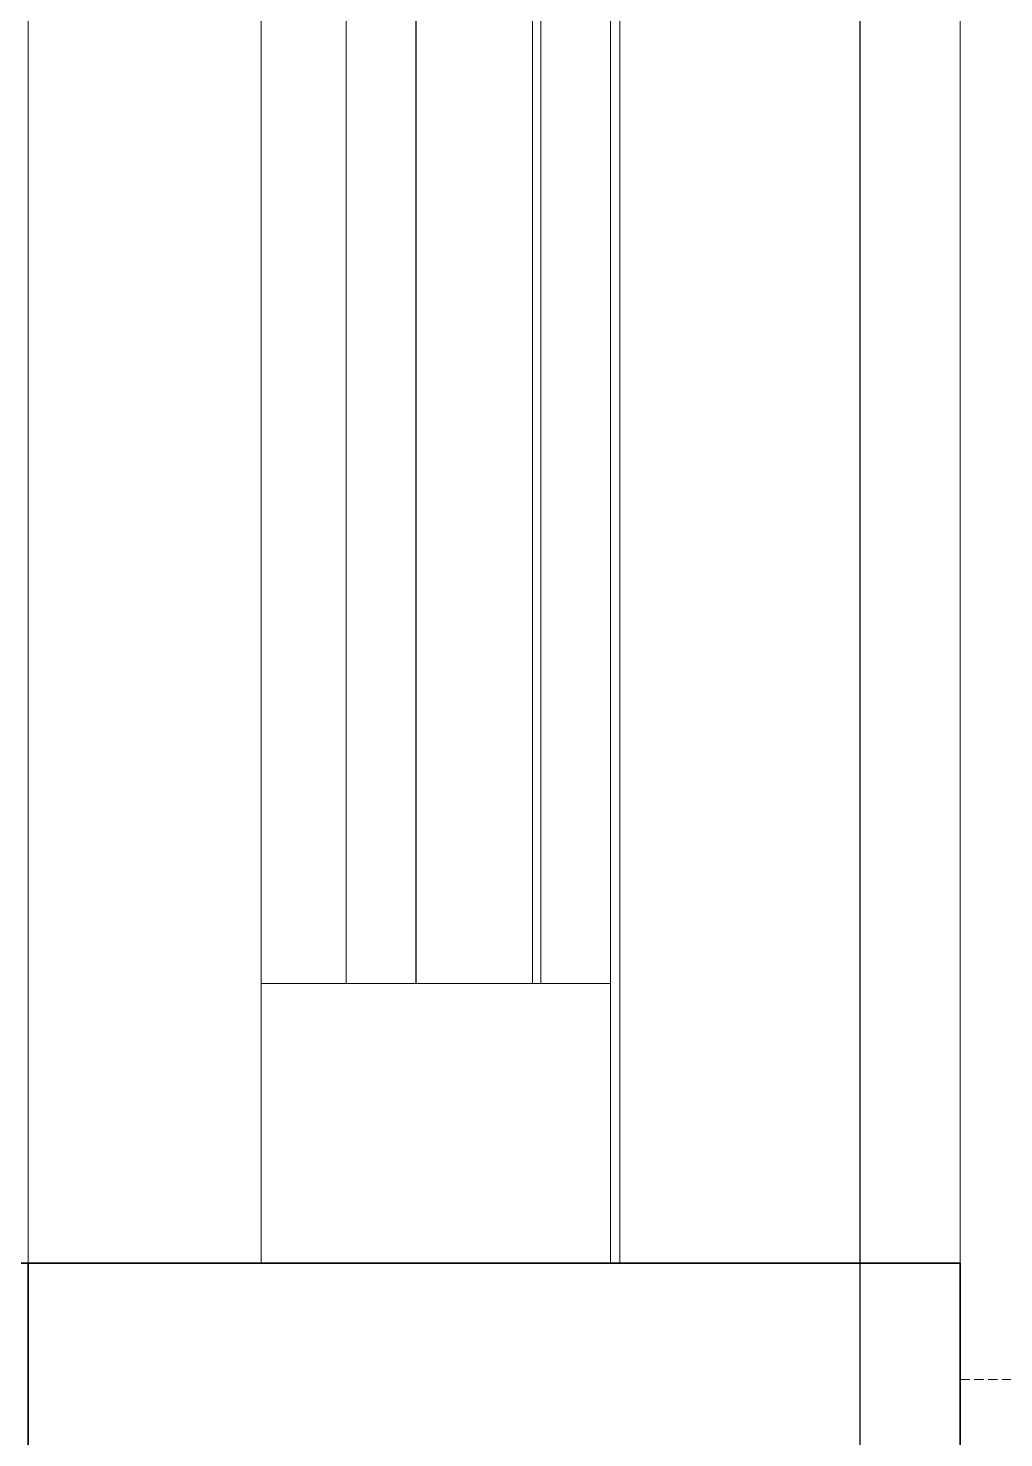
# Model space of a CAD drawing. Header units: millimetres. Extents: x 652554 to 1678317, y -308114 to 170803.
# Drawn here: x 678546.9 to 678756.3, y 108537.5 to 108840 of the extents above; entities that cross this region are included whole.
import ezdxf

# ---------------------------------------------------------------- set-up
doc = ezdxf.new("R2010")
doc.units = ezdxf.units.MM
doc.linetypes.add('DPA_Hidden 50', pattern=[3, 2, -1])
for name, color, linetype, lineweight in [('A-DETL', 1, 'Continuous', 70), ('A-GENM', 1, 'Continuous', 9), ('A-GLAZ-CURT', 2, 'Continuous', 9), ('A-GLAZ-CWMG', 2, 'Continuous', 35)]:
    doc.layers.add(name, color=color, linetype=linetype, lineweight=lineweight)
doc.layers.add('DIM', color=1, linetype='Continuous')

# ---------------------------------------------------------------- blocks, each defined once
blk = doc.blocks.new('DPA_CP_Entrance Louver Grill Vertical Z - Louver Grill Vertical Z-18398701-2250-01 ENTRANCE 2 ELEVATION 3')
at = {"layer": 'A-GLAZ-CURT'}
for p, q in [((632490.53, 108575), (632490.53, 113750)), ((632490.53, 108575), (632490.53, 113750)), ((632490.53, 108575), (632490.53, 113750)), ((632490.53, 108575), (632490.53, 113750)), ((632540.53, 113750), (632540.53, 108575)), ((632540.53, 108575), (632540.53, 113750)), ((632540.53, 113750), (632540.53, 108575)), ((632540.53, 108575), (632540.53, 113750)), ((632615.53, 113750), (632615.53, 108575)), ((632615.53, 108575), (632615.53, 113750)), ((632615.53, 113750), (632615.53, 108575)), ((632615.53, 108575), (632615.53, 113750)), ((632617.53, 108575), (632617.53, 113750)), ((632617.53, 108575), (632617.53, 113750)), ((632690.53, 113750), (632690.53, 108575)), ((632690.53, 113750), (632690.53, 108575)), ((632690.53, 108575), (632690.53, 113750)), ((632690.53, 108575), (632690.53, 113750)), ((632540.53, 108575), (632540.53, 108635)), ((632540.53, 108635), (632615.53, 108635)), ((632615.53, 108635), (632540.53, 108635)), ((632540.53, 108635), (632540.53, 108575)), ((632615.53, 108635), (632615.53, 108575)), ((632615.53, 108575), (632615.53, 108635)), ((632540.53, 108575), (632490.53, 108575)), ((632490.53, 108575), (632540.53, 108575)), ((632540.53, 108575), (632490.53, 108575)), ((632490.53, 108575), (632540.53, 108575)), ((632615.53, 108575), (632540.53, 108575)), ((632540.53, 108575), (632615.53, 108575)), ((632615.53, 108575), (632617.53, 108575)), ((632690.53, 108575), (632615.53, 108575)), ((632615.53, 108575), (632690.53, 108575)), ((632617.53, 108575), (632615.53, 108575)), ((632617.53, 108575), (632690.53, 108575)), ((632690.53, 108575), (632617.53, 108575))]:
    blk.add_line(p, q, dxfattribs=at)
blk = doc.blocks.new('DPA_CP_Entrance Louver Grill Vertical Z - Louver Grill Vertical Z-V52-2250-01 ENTRANCE 2 ELEVATION 3')
at = {"layer": 'A-GLAZ-CURT'}
for p, q in [((632490.53, 108575), (632490.53, 113750)), ((632490.53, 108575), (632490.53, 113750)), ((632490.53, 108575), (632490.53, 113750)), ((632490.53, 108575), (632490.53, 113750)), ((632540.53, 113750), (632540.53, 108575)), ((632540.53, 108575), (632540.53, 113750)), ((632540.53, 113750), (632540.53, 108575)), ((632540.53, 108575), (632540.53, 113750)), ((632615.53, 113750), (632615.53, 108575)), ((632615.53, 108575), (632615.53, 113750)), ((632615.53, 113750), (632615.53, 108575)), ((632615.53, 108575), (632615.53, 113750)), ((632690.53, 113750), (632690.53, 108575)), ((632690.53, 113750), (632690.53, 108575)), ((632690.53, 108575), (632690.53, 113750)), ((632690.53, 108575), (632690.53, 113750)), ((632540.53, 108575), (632540.53, 108635)), ((632540.53, 108635), (632615.53, 108635)), ((632615.53, 108635), (632540.53, 108635)), ((632540.53, 108635), (632540.53, 108575)), ((632615.53, 108635), (632615.53, 108575)), ((632615.53, 108575), (632615.53, 108635)), ((632540.53, 108575), (632490.53, 108575)), ((632490.53, 108575), (632540.53, 108575)), ((632540.53, 108575), (632490.53, 108575)), ((632490.53, 108575), (632540.53, 108575)), ((632615.53, 108575), (632540.53, 108575)), ((632540.53, 108575), (632615.53, 108575)), ((632615.53, 108575), (632617.53, 108575)), ((632690.53, 108575), (632615.53, 108575)), ((632615.53, 108575), (632690.53, 108575)), ((632617.53, 108575), (632615.53, 108575)), ((632617.53, 108575), (632690.53, 108575)), ((632690.53, 108575), (632617.53, 108575))]:
    blk.add_line(p, q, dxfattribs=at)
blk = doc.blocks.new('GM_Louver Grill Vertical Z - Z Profile-12047619-2250-01 ENTRANCE 2 ELEVATION 3')
at = {"layer": 'A-GENM'}
for p, q in [((632615.53, 113750), (632615.53, 108575)), ((632615.53, 108575), (632615.53, 113750)), ((632690.53, 108575), (632690.53, 113750)), ((632690.53, 108575), (632690.53, 113750)), ((632690.53, 108575), (632690.53, 113750)), ((632615.53, 108575), (632617.53, 108575)), ((632688.53, 108575), (632615.53, 108575)), ((632617.53, 108575), (632690.53, 108575)), ((632690.53, 108575), (632689.33, 108575))]:
    blk.add_line(p, q, dxfattribs=at)
blk = doc.blocks.new('DPA_CP_Entrance Louver Grill Vertical Z - Louver Grill Vertical Z-18398766-2250-01 ENTRANCE 2 ELEVATION 3')
at = {"layer": 'A-GLAZ-CURT'}
for p, q in [((632490.53, 108575), (632490.53, 113750)), ((632573.78, 113700), (632573.78, 108635)), ((632598.78, 108635), (632598.78, 113700)), ((632600.51, 108635), (632600.51, 113700)), ((632598.78, 108635), (632540.53, 108635)), ((632573.73, 108635), (632540.53, 108635)), ((632598.78, 108635), (632574.78, 108635)), ((631932.54, 108575), (632533.83, 108575)), ((632598.78, 108575), (631997.49, 108575)), ((632490.53, 108575), (632465.53, 108575)), ((632465.53, 108575), (632508.83, 108575)), ((632533.83, 108575), (632490.53, 108575)), ((632508.83, 108575), (632533.83, 108575)), ((632533.83, 108575), (632598.78, 108575)), ((632573.78, 108575), (632638.73, 108575)), ((632598.78, 108575), (632573.78, 108575)), ((632639.73, 108575), (632576.51, 108575)), ((632576.51, 108575), (632600.51, 108575)), ((632600.51, 108575), (632598.78, 108575))]:
    blk.add_line(p, q, dxfattribs=at)
blk = doc.blocks.new('GM_Louver Grill Vertical Z - Z Profile-V58-2250-01 ENTRANCE 2 ELEVATION 3')
at = {"layer": 'A-GENM'}
for p, q in [((632446, 108575), (632447.73, 108575)), ((632460.95, 108575), (632446, 108575)), ((632447.73, 108575), (632460.87, 108575)), ((632460.87, 108575), (632500.95, 108575)), ((632501.04, 108575), (632460.95, 108575)), ((632500.95, 108575), (632505.95, 108575)), ((632504.22, 108575), (632501.04, 108575)), ((632505.95, 108575), (632504.22, 108575))]:
    blk.add_line(p, q, dxfattribs=at)
blk = doc.blocks.new('GM_Louver Grill Vertical Z - Z Profile-V57-2250-01 ENTRANCE 2 ELEVATION 3')
at = {"layer": 'A-GENM'}
for p, q in [((632145.26, 113700), (632145.26, 108635)), ((632160.21, 108635), (632160.21, 113700)), ((632145.26, 108575), (632147, 108575)), ((632160.21, 108575), (632145.26, 108575)), ((632147, 108575), (632160.13, 108575)), ((632160.13, 108575), (632200.22, 108575)), ((632200.3, 108575), (632160.21, 108575)), ((632200.22, 108575), (632205.22, 108575)), ((632203.48, 108575), (632200.3, 108575)), ((632205.22, 108575), (632203.48, 108575))]:
    blk.add_line(p, q, dxfattribs=at)
blk = doc.blocks.new('Rectangular Mullion - 50x200-15304692-2250-01 ENTRANCE 2 ELEVATION 3')
at = {"layer": 'A-GLAZ-CWMG'}
for p, q in [((632490.53, 108575), (631058.33, 108575)), ((631058.33, 108575), (632490.53, 108575)), ((632490.53, 108575), (632490.53, 108525)), ((632490.53, 108525), (632490.53, 108575))]:
    blk.add_line(p, q, dxfattribs=at)
blk = doc.blocks.new('Rectangular Mullion - 50x200-15305100-2250-01 ENTRANCE 2 ELEVATION 3')
at = {"layer": 'A-GLAZ-CWMG'}
for p, q in [((632690.526247, 108575), (632490.526247, 108575)), ((632490.526247, 108575), (632490.526247, 108525)), ((632690.526247, 108525), (632690.526247, 108575)), ((632490.526247, 108525), (632690.526247, 108525))]:
    blk.add_line(p, q, dxfattribs=at)
blk = doc.blocks.new('Rectangular Mullion - 50x200-15305095-2250-01 ENTRANCE 2 ELEVATION 3')
at = {"layer": 'A-GLAZ-CWMG'}
for p, q in [((632490.526247, 108575), (632490.526247, 108525)), ((632690.526247, 108525), (632690.526247, 108575))]:
    blk.add_line(p, q, dxfattribs=at)
blk = doc.blocks.new('Rectangular Mullion - 50x200-15305094-2250-01 ENTRANCE 2 ELEVATION 3')
at = {"layer": 'A-GLAZ-CWMG'}
for p, q in [((632490.53, 108575), (631889.23, 108575)), ((632062.44, 108575), (632690.53, 108575)), ((632490.53, 108525), (632490.53, 108575)), ((632690.53, 108575), (632690.53, 108525))]:
    blk.add_line(p, q, dxfattribs=at)

msp = doc.modelspace()

# ---------------------------------------------------------------- linework, layer by layer
at = {"layer": 'A-DETL', "color": 9, "linetype": 'DPA_Hidden 50', "lineweight": 9}
msp.add_line((678746.9322, 108550), (686571.9322, 108550), dxfattribs=at)
at = {"layer": 'DIM', "color": 6}
msp.add_lwpolyline([(669892, 113950.8585), (678725.3852, 113950.8585), (678725.3852, 102550), (669892, 102550)], close=True, dxfattribs=at)

# ---------------------------------------------------------------- block references
at = {"layer": 'A-GENM'}
for name, p in [('GM_Louver Grill Vertical Z - Z Profile-V58-2250-01 ENTRANCE 2 ELEVATION 3', (46056.406, 0)), ('GM_Louver Grill Vertical Z - Z Profile-V58-2250-01 ENTRANCE 2 ELEVATION 3', (46093.9982, 0)), ('GM_Louver Grill Vertical Z - Z Profile-V58-2250-01 ENTRANCE 2 ELEVATION 3', (46131.5904, 0)), ('GM_Louver Grill Vertical Z - Z Profile-V57-2250-01 ENTRANCE 2 ELEVATION 3', (46469.9206, 0)), ('GM_Louver Grill Vertical Z - Z Profile-12047619-2250-01 ENTRANCE 2 ELEVATION 3', (46056.406, 0)), ('GM_Louver Grill Vertical Z - Z Profile-12047619-2250-01 ENTRANCE 2 ELEVATION 3', (46056.406, 0)), ('GM_Louver Grill Vertical Z - Z Profile-12047619-2250-01 ENTRANCE 2 ELEVATION 3', (46056.406, 0)), ('GM_Louver Grill Vertical Z - Z Profile-12047619-2250-01 ENTRANCE 2 ELEVATION 3', (46056.406, 0)), ('GM_Louver Grill Vertical Z - Z Profile-12047619-2250-01 ENTRANCE 2 ELEVATION 3', (46056.406, 0)), ('GM_Louver Grill Vertical Z - Z Profile-12047619-2250-01 ENTRANCE 2 ELEVATION 3', (46056.406, 0)), ('GM_Louver Grill Vertical Z - Z Profile-12047619-2250-01 ENTRANCE 2 ELEVATION 3', (46056.406, 0)), ('GM_Louver Grill Vertical Z - Z Profile-12047619-2250-01 ENTRANCE 2 ELEVATION 3', (46056.406, 0)), ('GM_Louver Grill Vertical Z - Z Profile-12047619-2250-01 ENTRANCE 2 ELEVATION 3', (46056.406, 0)), ('GM_Louver Grill Vertical Z - Z Profile-12047619-2250-01 ENTRANCE 2 ELEVATION 3', (46056.406, 0)), ('GM_Louver Grill Vertical Z - Z Profile-12047619-2250-01 ENTRANCE 2 ELEVATION 3', (46056.406, 0)), ('GM_Louver Grill Vertical Z - Z Profile-12047619-2250-01 ENTRANCE 2 ELEVATION 3', (46056.406, 0)), ('GM_Louver Grill Vertical Z - Z Profile-12047619-2250-01 ENTRANCE 2 ELEVATION 3', (46056.406, 0)), ('GM_Louver Grill Vertical Z - Z Profile-12047619-2250-01 ENTRANCE 2 ELEVATION 3', (46056.406, 0)), ('GM_Louver Grill Vertical Z - Z Profile-12047619-2250-01 ENTRANCE 2 ELEVATION 3', (46056.406, 0)), ('GM_Louver Grill Vertical Z - Z Profile-12047619-2250-01 ENTRANCE 2 ELEVATION 3', (46056.406, 0)), ('GM_Louver Grill Vertical Z - Z Profile-12047619-2250-01 ENTRANCE 2 ELEVATION 3', (46056.406, 0)), ('GM_Louver Grill Vertical Z - Z Profile-12047619-2250-01 ENTRANCE 2 ELEVATION 3', (46056.406, 0)), ('GM_Louver Grill Vertical Z - Z Profile-12047619-2250-01 ENTRANCE 2 ELEVATION 3', (46056.406, 0)), ('GM_Louver Grill Vertical Z - Z Profile-12047619-2250-01 ENTRANCE 2 ELEVATION 3', (46056.406, 0)), ('GM_Louver Grill Vertical Z - Z Profile-12047619-2250-01 ENTRANCE 2 ELEVATION 3', (46056.406, 0)), ('GM_Louver Grill Vertical Z - Z Profile-12047619-2250-01 ENTRANCE 2 ELEVATION 3', (46056.406, 0)), ('GM_Louver Grill Vertical Z - Z Profile-12047619-2250-01 ENTRANCE 2 ELEVATION 3', (46056.406, 0)), ('GM_Louver Grill Vertical Z - Z Profile-12047619-2250-01 ENTRANCE 2 ELEVATION 3', (46056.406, 0)), ('GM_Louver Grill Vertical Z - Z Profile-12047619-2250-01 ENTRANCE 2 ELEVATION 3', (46056.406, 0)), ('GM_Louver Grill Vertical Z - Z Profile-12047619-2250-01 ENTRANCE 2 ELEVATION 3', (46056.406, 0)), ('GM_Louver Grill Vertical Z - Z Profile-12047619-2250-01 ENTRANCE 2 ELEVATION 3', (46056.406, 0)), ('GM_Louver Grill Vertical Z - Z Profile-12047619-2250-01 ENTRANCE 2 ELEVATION 3', (46056.406, 0)), ('GM_Louver Grill Vertical Z - Z Profile-12047619-2250-01 ENTRANCE 2 ELEVATION 3', (46056.406, 0)), ('GM_Louver Grill Vertical Z - Z Profile-12047619-2250-01 ENTRANCE 2 ELEVATION 3', (46056.406, 0)), ('GM_Louver Grill Vertical Z - Z Profile-12047619-2250-01 ENTRANCE 2 ELEVATION 3', (46056.406, 0)), ('GM_Louver Grill Vertical Z - Z Profile-12047619-2250-01 ENTRANCE 2 ELEVATION 3', (46056.406, 0)), ('GM_Louver Grill Vertical Z - Z Profile-12047619-2250-01 ENTRANCE 2 ELEVATION 3', (46056.406, 0)), ('GM_Louver Grill Vertical Z - Z Profile-12047619-2250-01 ENTRANCE 2 ELEVATION 3', (46056.406, 0)), ('GM_Louver Grill Vertical Z - Z Profile-12047619-2250-01 ENTRANCE 2 ELEVATION 3', (46056.406, 0)), ('GM_Louver Grill Vertical Z - Z Profile-12047619-2250-01 ENTRANCE 2 ELEVATION 3', (46056.406, 0)), ('GM_Louver Grill Vertical Z - Z Profile-12047619-2250-01 ENTRANCE 2 ELEVATION 3', (46056.406, 0)), ('GM_Louver Grill Vertical Z - Z Profile-12047619-2250-01 ENTRANCE 2 ELEVATION 3', (46056.406, 0)), ('GM_Louver Grill Vertical Z - Z Profile-12047619-2250-01 ENTRANCE 2 ELEVATION 3', (46056.406, 0)), ('GM_Louver Grill Vertical Z - Z Profile-12047619-2250-01 ENTRANCE 2 ELEVATION 3', (46056.406, 0)), ('GM_Louver Grill Vertical Z - Z Profile-12047619-2250-01 ENTRANCE 2 ELEVATION 3', (46056.406, 0)), ('GM_Louver Grill Vertical Z - Z Profile-12047619-2250-01 ENTRANCE 2 ELEVATION 3', (46056.406, 0)), ('GM_Louver Grill Vertical Z - Z Profile-12047619-2250-01 ENTRANCE 2 ELEVATION 3', (46056.406, 0)), ('GM_Louver Grill Vertical Z - Z Profile-12047619-2250-01 ENTRANCE 2 ELEVATION 3', (46056.406, 0)), ('GM_Louver Grill Vertical Z - Z Profile-12047619-2250-01 ENTRANCE 2 ELEVATION 3', (46056.406, 0)), ('GM_Louver Grill Vertical Z - Z Profile-12047619-2250-01 ENTRANCE 2 ELEVATION 3', (46056.406, 0)), ('GM_Louver Grill Vertical Z - Z Profile-12047619-2250-01 ENTRANCE 2 ELEVATION 3', (46056.406, 0)), ('GM_Louver Grill Vertical Z - Z Profile-12047619-2250-01 ENTRANCE 2 ELEVATION 3', (46056.406, 0)), ('GM_Louver Grill Vertical Z - Z Profile-12047619-2250-01 ENTRANCE 2 ELEVATION 3', (46056.406, 0)), ('GM_Louver Grill Vertical Z - Z Profile-12047619-2250-01 ENTRANCE 2 ELEVATION 3', (46056.406, 0)), ('GM_Louver Grill Vertical Z - Z Profile-12047619-2250-01 ENTRANCE 2 ELEVATION 3', (46056.406, 0)), ('GM_Louver Grill Vertical Z - Z Profile-12047619-2250-01 ENTRANCE 2 ELEVATION 3', (46056.406, 0)), ('GM_Louver Grill Vertical Z - Z Profile-12047619-2250-01 ENTRANCE 2 ELEVATION 3', (46056.406, 0)), ('GM_Louver Grill Vertical Z - Z Profile-12047619-2250-01 ENTRANCE 2 ELEVATION 3', (46056.406, 0)), ('GM_Louver Grill Vertical Z - Z Profile-12047619-2250-01 ENTRANCE 2 ELEVATION 3', (46056.406, 0)), ('GM_Louver Grill Vertical Z - Z Profile-12047619-2250-01 ENTRANCE 2 ELEVATION 3', (46056.406, 0)), ('GM_Louver Grill Vertical Z - Z Profile-12047619-2250-01 ENTRANCE 2 ELEVATION 3', (46056.406, 0)), ('GM_Louver Grill Vertical Z - Z Profile-12047619-2250-01 ENTRANCE 2 ELEVATION 3', (46056.406, 0)), ('GM_Louver Grill Vertical Z - Z Profile-12047619-2250-01 ENTRANCE 2 ELEVATION 3', (46056.406, 0)), ('GM_Louver Grill Vertical Z - Z Profile-12047619-2250-01 ENTRANCE 2 ELEVATION 3', (46056.406, 0)), ('GM_Louver Grill Vertical Z - Z Profile-12047619-2250-01 ENTRANCE 2 ELEVATION 3', (46056.406, 0)), ('GM_Louver Grill Vertical Z - Z Profile-12047619-2250-01 ENTRANCE 2 ELEVATION 3', (46056.406, 0)), ('GM_Louver Grill Vertical Z - Z Profile-12047619-2250-01 ENTRANCE 2 ELEVATION 3', (46056.406, 0)), ('GM_Louver Grill Vertical Z - Z Profile-12047619-2250-01 ENTRANCE 2 ELEVATION 3', (46056.406, 0)), ('GM_Louver Grill Vertical Z - Z Profile-12047619-2250-01 ENTRANCE 2 ELEVATION 3', (46056.406, 0)), ('GM_Louver Grill Vertical Z - Z Profile-12047619-2250-01 ENTRANCE 2 ELEVATION 3', (46056.406, 0)), ('GM_Louver Grill Vertical Z - Z Profile-12047619-2250-01 ENTRANCE 2 ELEVATION 3', (46056.406, 0)), ('GM_Louver Grill Vertical Z - Z Profile-12047619-2250-01 ENTRANCE 2 ELEVATION 3', (46056.406, 0)), ('GM_Louver Grill Vertical Z - Z Profile-12047619-2250-01 ENTRANCE 2 ELEVATION 3', (46056.406, 0)), ('GM_Louver Grill Vertical Z - Z Profile-12047619-2250-01 ENTRANCE 2 ELEVATION 3', (46056.406, 0)), ('GM_Louver Grill Vertical Z - Z Profile-12047619-2250-01 ENTRANCE 2 ELEVATION 3', (46056.406, 0)), ('GM_Louver Grill Vertical Z - Z Profile-12047619-2250-01 ENTRANCE 2 ELEVATION 3', (46056.406, 0)), ('GM_Louver Grill Vertical Z - Z Profile-12047619-2250-01 ENTRANCE 2 ELEVATION 3', (46056.406, 0)), ('GM_Louver Grill Vertical Z - Z Profile-12047619-2250-01 ENTRANCE 2 ELEVATION 3', (46056.406, 0)), ('GM_Louver Grill Vertical Z - Z Profile-12047619-2250-01 ENTRANCE 2 ELEVATION 3', (46056.406, 0)), ('GM_Louver Grill Vertical Z - Z Profile-12047619-2250-01 ENTRANCE 2 ELEVATION 3', (46056.406, 0)), ('GM_Louver Grill Vertical Z - Z Profile-12047619-2250-01 ENTRANCE 2 ELEVATION 3', (46056.406, 0)), ('GM_Louver Grill Vertical Z - Z Profile-12047619-2250-01 ENTRANCE 2 ELEVATION 3', (46056.406, 0)), ('GM_Louver Grill Vertical Z - Z Profile-12047619-2250-01 ENTRANCE 2 ELEVATION 3', (46056.406, 0)), ('GM_Louver Grill Vertical Z - Z Profile-12047619-2250-01 ENTRANCE 2 ELEVATION 3', (46056.406, 0)), ('GM_Louver Grill Vertical Z - Z Profile-12047619-2250-01 ENTRANCE 2 ELEVATION 3', (46056.406, 0)), ('GM_Louver Grill Vertical Z - Z Profile-12047619-2250-01 ENTRANCE 2 ELEVATION 3', (46056.406, 0)), ('GM_Louver Grill Vertical Z - Z Profile-12047619-2250-01 ENTRANCE 2 ELEVATION 3', (46056.406, 0)), ('GM_Louver Grill Vertical Z - Z Profile-12047619-2250-01 ENTRANCE 2 ELEVATION 3', (46056.406, 0)), ('GM_Louver Grill Vertical Z - Z Profile-12047619-2250-01 ENTRANCE 2 ELEVATION 3', (46056.406, 0)), ('GM_Louver Grill Vertical Z - Z Profile-12047619-2250-01 ENTRANCE 2 ELEVATION 3', (46056.406, 0)), ('GM_Louver Grill Vertical Z - Z Profile-12047619-2250-01 ENTRANCE 2 ELEVATION 3', (46056.406, 0)), ('GM_Louver Grill Vertical Z - Z Profile-12047619-2250-01 ENTRANCE 2 ELEVATION 3', (46056.406, 0)), ('GM_Louver Grill Vertical Z - Z Profile-12047619-2250-01 ENTRANCE 2 ELEVATION 3', (46056.406, 0)), ('GM_Louver Grill Vertical Z - Z Profile-12047619-2250-01 ENTRANCE 2 ELEVATION 3', (46056.406, 0)), ('GM_Louver Grill Vertical Z - Z Profile-12047619-2250-01 ENTRANCE 2 ELEVATION 3', (46056.406, 0)), ('GM_Louver Grill Vertical Z - Z Profile-12047619-2250-01 ENTRANCE 2 ELEVATION 3', (46056.406, 0)), ('GM_Louver Grill Vertical Z - Z Profile-12047619-2250-01 ENTRANCE 2 ELEVATION 3', (46056.406, 0)), ('GM_Louver Grill Vertical Z - Z Profile-12047619-2250-01 ENTRANCE 2 ELEVATION 3', (46056.406, 0)), ('GM_Louver Grill Vertical Z - Z Profile-12047619-2250-01 ENTRANCE 2 ELEVATION 3', (46056.406, 0)), ('GM_Louver Grill Vertical Z - Z Profile-12047619-2250-01 ENTRANCE 2 ELEVATION 3', (46056.406, 0)), ('GM_Louver Grill Vertical Z - Z Profile-12047619-2250-01 ENTRANCE 2 ELEVATION 3', (46056.406, 0)), ('GM_Louver Grill Vertical Z - Z Profile-12047619-2250-01 ENTRANCE 2 ELEVATION 3', (46056.406, 0)), ('GM_Louver Grill Vertical Z - Z Profile-12047619-2250-01 ENTRANCE 2 ELEVATION 3', (46056.406, 0)), ('GM_Louver Grill Vertical Z - Z Profile-12047619-2250-01 ENTRANCE 2 ELEVATION 3', (46056.406, 0)), ('GM_Louver Grill Vertical Z - Z Profile-12047619-2250-01 ENTRANCE 2 ELEVATION 3', (46056.406, 0)), ('GM_Louver Grill Vertical Z - Z Profile-12047619-2250-01 ENTRANCE 2 ELEVATION 3', (46056.406, 0)), ('GM_Louver Grill Vertical Z - Z Profile-12047619-2250-01 ENTRANCE 2 ELEVATION 3', (46056.406, 0)), ('GM_Louver Grill Vertical Z - Z Profile-12047619-2250-01 ENTRANCE 2 ELEVATION 3', (46056.406, 0)), ('GM_Louver Grill Vertical Z - Z Profile-12047619-2250-01 ENTRANCE 2 ELEVATION 3', (46056.406, 0)), ('GM_Louver Grill Vertical Z - Z Profile-12047619-2250-01 ENTRANCE 2 ELEVATION 3', (46056.406, 0)), ('GM_Louver Grill Vertical Z - Z Profile-12047619-2250-01 ENTRANCE 2 ELEVATION 3', (46056.406, 0)), ('GM_Louver Grill Vertical Z - Z Profile-12047619-2250-01 ENTRANCE 2 ELEVATION 3', (46056.406, 0)), ('GM_Louver Grill Vertical Z - Z Profile-12047619-2250-01 ENTRANCE 2 ELEVATION 3', (46056.406, 0)), ('GM_Louver Grill Vertical Z - Z Profile-12047619-2250-01 ENTRANCE 2 ELEVATION 3', (46056.406, 0)), ('GM_Louver Grill Vertical Z - Z Profile-12047619-2250-01 ENTRANCE 2 ELEVATION 3', (46056.406, 0)), ('GM_Louver Grill Vertical Z - Z Profile-12047619-2250-01 ENTRANCE 2 ELEVATION 3', (46056.406, 0)), ('GM_Louver Grill Vertical Z - Z Profile-12047619-2250-01 ENTRANCE 2 ELEVATION 3', (46056.406, 0)), ('GM_Louver Grill Vertical Z - Z Profile-12047619-2250-01 ENTRANCE 2 ELEVATION 3', (46056.406, 0)), ('GM_Louver Grill Vertical Z - Z Profile-12047619-2250-01 ENTRANCE 2 ELEVATION 3', (46056.406, 0)), ('GM_Louver Grill Vertical Z - Z Profile-12047619-2250-01 ENTRANCE 2 ELEVATION 3', (46056.406, 0)), ('GM_Louver Grill Vertical Z - Z Profile-12047619-2250-01 ENTRANCE 2 ELEVATION 3', (46056.406, 0)), ('GM_Louver Grill Vertical Z - Z Profile-12047619-2250-01 ENTRANCE 2 ELEVATION 3', (46056.406, 0)), ('GM_Louver Grill Vertical Z - Z Profile-12047619-2250-01 ENTRANCE 2 ELEVATION 3', (46056.406, 0)), ('GM_Louver Grill Vertical Z - Z Profile-12047619-2250-01 ENTRANCE 2 ELEVATION 3', (46056.406, 0)), ('GM_Louver Grill Vertical Z - Z Profile-12047619-2250-01 ENTRANCE 2 ELEVATION 3', (46056.406, 0)), ('GM_Louver Grill Vertical Z - Z Profile-12047619-2250-01 ENTRANCE 2 ELEVATION 3', (46056.406, 0)), ('GM_Louver Grill Vertical Z - Z Profile-12047619-2250-01 ENTRANCE 2 ELEVATION 3', (46056.406, 0)), ('GM_Louver Grill Vertical Z - Z Profile-12047619-2250-01 ENTRANCE 2 ELEVATION 3', (46056.406, 0)), ('GM_Louver Grill Vertical Z - Z Profile-12047619-2250-01 ENTRANCE 2 ELEVATION 3', (46056.406, 0)), ('GM_Louver Grill Vertical Z - Z Profile-12047619-2250-01 ENTRANCE 2 ELEVATION 3', (46056.406, 0)), ('GM_Louver Grill Vertical Z - Z Profile-12047619-2250-01 ENTRANCE 2 ELEVATION 3', (46056.406, 0)), ('GM_Louver Grill Vertical Z - Z Profile-12047619-2250-01 ENTRANCE 2 ELEVATION 3', (46056.406, 0)), ('GM_Louver Grill Vertical Z - Z Profile-12047619-2250-01 ENTRANCE 2 ELEVATION 3', (46056.406, 0)), ('GM_Louver Grill Vertical Z - Z Profile-12047619-2250-01 ENTRANCE 2 ELEVATION 3', (46056.406, 0)), ('GM_Louver Grill Vertical Z - Z Profile-12047619-2250-01 ENTRANCE 2 ELEVATION 3', (46056.406, 0)), ('GM_Louver Grill Vertical Z - Z Profile-12047619-2250-01 ENTRANCE 2 ELEVATION 3', (46056.406, 0)), ('GM_Louver Grill Vertical Z - Z Profile-12047619-2250-01 ENTRANCE 2 ELEVATION 3', (46056.406, 0)), ('GM_Louver Grill Vertical Z - Z Profile-12047619-2250-01 ENTRANCE 2 ELEVATION 3', (46056.406, 0)), ('GM_Louver Grill Vertical Z - Z Profile-12047619-2250-01 ENTRANCE 2 ELEVATION 3', (46056.406, 0)), ('GM_Louver Grill Vertical Z - Z Profile-12047619-2250-01 ENTRANCE 2 ELEVATION 3', (46056.406, 0)), ('GM_Louver Grill Vertical Z - Z Profile-12047619-2250-01 ENTRANCE 2 ELEVATION 3', (46056.406, 0)), ('GM_Louver Grill Vertical Z - Z Profile-12047619-2250-01 ENTRANCE 2 ELEVATION 3', (46056.406, 0)), ('GM_Louver Grill Vertical Z - Z Profile-12047619-2250-01 ENTRANCE 2 ELEVATION 3', (46056.406, 0)), ('GM_Louver Grill Vertical Z - Z Profile-12047619-2250-01 ENTRANCE 2 ELEVATION 3', (46056.406, 0)), ('GM_Louver Grill Vertical Z - Z Profile-12047619-2250-01 ENTRANCE 2 ELEVATION 3', (46056.406, 0)), ('GM_Louver Grill Vertical Z - Z Profile-12047619-2250-01 ENTRANCE 2 ELEVATION 3', (46056.406, 0)), ('GM_Louver Grill Vertical Z - Z Profile-12047619-2250-01 ENTRANCE 2 ELEVATION 3', (46056.406, 0)), ('GM_Louver Grill Vertical Z - Z Profile-12047619-2250-01 ENTRANCE 2 ELEVATION 3', (46056.406, 0)), ('GM_Louver Grill Vertical Z - Z Profile-12047619-2250-01 ENTRANCE 2 ELEVATION 3', (46056.406, 0)), ('GM_Louver Grill Vertical Z - Z Profile-12047619-2250-01 ENTRANCE 2 ELEVATION 3', (46056.406, 0)), ('GM_Louver Grill Vertical Z - Z Profile-12047619-2250-01 ENTRANCE 2 ELEVATION 3', (46056.406, 0)), ('GM_Louver Grill Vertical Z - Z Profile-12047619-2250-01 ENTRANCE 2 ELEVATION 3', (46056.406, 0)), ('GM_Louver Grill Vertical Z - Z Profile-12047619-2250-01 ENTRANCE 2 ELEVATION 3', (46056.406, 0)), ('GM_Louver Grill Vertical Z - Z Profile-12047619-2250-01 ENTRANCE 2 ELEVATION 3', (46056.406, 0)), ('GM_Louver Grill Vertical Z - Z Profile-12047619-2250-01 ENTRANCE 2 ELEVATION 3', (46056.406, 0)), ('GM_Louver Grill Vertical Z - Z Profile-12047619-2250-01 ENTRANCE 2 ELEVATION 3', (46056.406, 0)), ('GM_Louver Grill Vertical Z - Z Profile-12047619-2250-01 ENTRANCE 2 ELEVATION 3', (46056.406, 0)), ('GM_Louver Grill Vertical Z - Z Profile-12047619-2250-01 ENTRANCE 2 ELEVATION 3', (46056.406, 0)), ('GM_Louver Grill Vertical Z - Z Profile-12047619-2250-01 ENTRANCE 2 ELEVATION 3', (46056.406, 0)), ('GM_Louver Grill Vertical Z - Z Profile-12047619-2250-01 ENTRANCE 2 ELEVATION 3', (46056.406, 0)), ('GM_Louver Grill Vertical Z - Z Profile-12047619-2250-01 ENTRANCE 2 ELEVATION 3', (46056.406, 0)), ('GM_Louver Grill Vertical Z - Z Profile-12047619-2250-01 ENTRANCE 2 ELEVATION 3', (46056.406, 0)), ('GM_Louver Grill Vertical Z - Z Profile-12047619-2250-01 ENTRANCE 2 ELEVATION 3', (46056.406, 0)), ('GM_Louver Grill Vertical Z - Z Profile-12047619-2250-01 ENTRANCE 2 ELEVATION 3', (46056.406, 0)), ('GM_Louver Grill Vertical Z - Z Profile-12047619-2250-01 ENTRANCE 2 ELEVATION 3', (46056.406, 0)), ('GM_Louver Grill Vertical Z - Z Profile-12047619-2250-01 ENTRANCE 2 ELEVATION 3', (46056.406, 0)), ('GM_Louver Grill Vertical Z - Z Profile-12047619-2250-01 ENTRANCE 2 ELEVATION 3', (46056.406, 0)), ('GM_Louver Grill Vertical Z - Z Profile-12047619-2250-01 ENTRANCE 2 ELEVATION 3', (46056.406, 0)), ('GM_Louver Grill Vertical Z - Z Profile-12047619-2250-01 ENTRANCE 2 ELEVATION 3', (46056.406, 0)), ('GM_Louver Grill Vertical Z - Z Profile-12047619-2250-01 ENTRANCE 2 ELEVATION 3', (46056.406, 0)), ('GM_Louver Grill Vertical Z - Z Profile-12047619-2250-01 ENTRANCE 2 ELEVATION 3', (46056.406, 0)), ('GM_Louver Grill Vertical Z - Z Profile-12047619-2250-01 ENTRANCE 2 ELEVATION 3', (46056.406, 0)), ('GM_Louver Grill Vertical Z - Z Profile-12047619-2250-01 ENTRANCE 2 ELEVATION 3', (46056.406, 0)), ('GM_Louver Grill Vertical Z - Z Profile-12047619-2250-01 ENTRANCE 2 ELEVATION 3', (46056.406, 0)), ('GM_Louver Grill Vertical Z - Z Profile-12047619-2250-01 ENTRANCE 2 ELEVATION 3', (46056.406, 0)), ('GM_Louver Grill Vertical Z - Z Profile-12047619-2250-01 ENTRANCE 2 ELEVATION 3', (46056.406, 0)), ('GM_Louver Grill Vertical Z - Z Profile-12047619-2250-01 ENTRANCE 2 ELEVATION 3', (46056.406, 0)), ('GM_Louver Grill Vertical Z - Z Profile-12047619-2250-01 ENTRANCE 2 ELEVATION 3', (46056.406, 0)), ('GM_Louver Grill Vertical Z - Z Profile-12047619-2250-01 ENTRANCE 2 ELEVATION 3', (46056.406, 0)), ('GM_Louver Grill Vertical Z - Z Profile-12047619-2250-01 ENTRANCE 2 ELEVATION 3', (46056.406, 0)), ('GM_Louver Grill Vertical Z - Z Profile-12047619-2250-01 ENTRANCE 2 ELEVATION 3', (46056.406, 0)), ('GM_Louver Grill Vertical Z - Z Profile-12047619-2250-01 ENTRANCE 2 ELEVATION 3', (46056.406, 0)), ('GM_Louver Grill Vertical Z - Z Profile-12047619-2250-01 ENTRANCE 2 ELEVATION 3', (46056.406, 0)), ('GM_Louver Grill Vertical Z - Z Profile-12047619-2250-01 ENTRANCE 2 ELEVATION 3', (46056.406, 0)), ('GM_Louver Grill Vertical Z - Z Profile-12047619-2250-01 ENTRANCE 2 ELEVATION 3', (46056.406, 0)), ('GM_Louver Grill Vertical Z - Z Profile-12047619-2250-01 ENTRANCE 2 ELEVATION 3', (46056.406, 0)), ('GM_Louver Grill Vertical Z - Z Profile-12047619-2250-01 ENTRANCE 2 ELEVATION 3', (46056.406, 0)), ('GM_Louver Grill Vertical Z - Z Profile-12047619-2250-01 ENTRANCE 2 ELEVATION 3', (46056.406, 0)), ('GM_Louver Grill Vertical Z - Z Profile-12047619-2250-01 ENTRANCE 2 ELEVATION 3', (46056.406, 0)), ('GM_Louver Grill Vertical Z - Z Profile-12047619-2250-01 ENTRANCE 2 ELEVATION 3', (46056.406, 0)), ('GM_Louver Grill Vertical Z - Z Profile-12047619-2250-01 ENTRANCE 2 ELEVATION 3', (46056.406, 0)), ('GM_Louver Grill Vertical Z - Z Profile-12047619-2250-01 ENTRANCE 2 ELEVATION 3', (46056.406, 0)), ('GM_Louver Grill Vertical Z - Z Profile-12047619-2250-01 ENTRANCE 2 ELEVATION 3', (46056.406, 0)), ('GM_Louver Grill Vertical Z - Z Profile-12047619-2250-01 ENTRANCE 2 ELEVATION 3', (46056.406, 0)), ('GM_Louver Grill Vertical Z - Z Profile-12047619-2250-01 ENTRANCE 2 ELEVATION 3', (46056.406, 0)), ('GM_Louver Grill Vertical Z - Z Profile-12047619-2250-01 ENTRANCE 2 ELEVATION 3', (46056.406, 0)), ('GM_Louver Grill Vertical Z - Z Profile-12047619-2250-01 ENTRANCE 2 ELEVATION 3', (46056.406, 0)), ('GM_Louver Grill Vertical Z - Z Profile-12047619-2250-01 ENTRANCE 2 ELEVATION 3', (46056.406, 0)), ('GM_Louver Grill Vertical Z - Z Profile-12047619-2250-01 ENTRANCE 2 ELEVATION 3', (46056.406, 0)), ('GM_Louver Grill Vertical Z - Z Profile-12047619-2250-01 ENTRANCE 2 ELEVATION 3', (46056.406, 0)), ('GM_Louver Grill Vertical Z - Z Profile-12047619-2250-01 ENTRANCE 2 ELEVATION 3', (46056.406, 0)), ('GM_Louver Grill Vertical Z - Z Profile-12047619-2250-01 ENTRANCE 2 ELEVATION 3', (46056.406, 0)), ('GM_Louver Grill Vertical Z - Z Profile-12047619-2250-01 ENTRANCE 2 ELEVATION 3', (46056.406, 0)), ('GM_Louver Grill Vertical Z - Z Profile-12047619-2250-01 ENTRANCE 2 ELEVATION 3', (46056.406, 0)), ('GM_Louver Grill Vertical Z - Z Profile-12047619-2250-01 ENTRANCE 2 ELEVATION 3', (46056.406, 0)), ('GM_Louver Grill Vertical Z - Z Profile-12047619-2250-01 ENTRANCE 2 ELEVATION 3', (46056.406, 0)), ('GM_Louver Grill Vertical Z - Z Profile-12047619-2250-01 ENTRANCE 2 ELEVATION 3', (46056.406, 0)), ('GM_Louver Grill Vertical Z - Z Profile-12047619-2250-01 ENTRANCE 2 ELEVATION 3', (46056.406, 0)), ('GM_Louver Grill Vertical Z - Z Profile-12047619-2250-01 ENTRANCE 2 ELEVATION 3', (46056.406, 0)), ('GM_Louver Grill Vertical Z - Z Profile-12047619-2250-01 ENTRANCE 2 ELEVATION 3', (46056.406, 0)), ('GM_Louver Grill Vertical Z - Z Profile-12047619-2250-01 ENTRANCE 2 ELEVATION 3', (46056.406, 0)), ('GM_Louver Grill Vertical Z - Z Profile-12047619-2250-01 ENTRANCE 2 ELEVATION 3', (46056.406, 0)), ('GM_Louver Grill Vertical Z - Z Profile-12047619-2250-01 ENTRANCE 2 ELEVATION 3', (46056.406, 0)), ('GM_Louver Grill Vertical Z - Z Profile-12047619-2250-01 ENTRANCE 2 ELEVATION 3', (46056.406, 0)), ('GM_Louver Grill Vertical Z - Z Profile-12047619-2250-01 ENTRANCE 2 ELEVATION 3', (46056.406, 0)), ('GM_Louver Grill Vertical Z - Z Profile-12047619-2250-01 ENTRANCE 2 ELEVATION 3', (46056.406, 0)), ('GM_Louver Grill Vertical Z - Z Profile-12047619-2250-01 ENTRANCE 2 ELEVATION 3', (46056.406, 0)), ('GM_Louver Grill Vertical Z - Z Profile-12047619-2250-01 ENTRANCE 2 ELEVATION 3', (46056.406, 0)), ('GM_Louver Grill Vertical Z - Z Profile-12047619-2250-01 ENTRANCE 2 ELEVATION 3', (46056.406, 0)), ('GM_Louver Grill Vertical Z - Z Profile-12047619-2250-01 ENTRANCE 2 ELEVATION 3', (46056.406, 0))]:
    msp.add_blockref(name, p, dxfattribs=at)
at = {"layer": 'A-GLAZ-CURT'}
for name in ['DPA_CP_Entrance Louver Grill Vertical Z - Louver Grill Vertical Z-18398766-2250-01 ENTRANCE 2 ELEVATION 3', 'DPA_CP_Entrance Louver Grill Vertical Z - Louver Grill Vertical Z-18398701-2250-01 ENTRANCE 2 ELEVATION 3', 'DPA_CP_Entrance Louver Grill Vertical Z - Louver Grill Vertical Z-V52-2250-01 ENTRANCE 2 ELEVATION 3', 'DPA_CP_Entrance Louver Grill Vertical Z - Louver Grill Vertical Z-V52-2250-01 ENTRANCE 2 ELEVATION 3', 'DPA_CP_Entrance Louver Grill Vertical Z - Louver Grill Vertical Z-V52-2250-01 ENTRANCE 2 ELEVATION 3', 'DPA_CP_Entrance Louver Grill Vertical Z - Louver Grill Vertical Z-V52-2250-01 ENTRANCE 2 ELEVATION 3', 'DPA_CP_Entrance Louver Grill Vertical Z - Louver Grill Vertical Z-V52-2250-01 ENTRANCE 2 ELEVATION 3', 'DPA_CP_Entrance Louver Grill Vertical Z - Louver Grill Vertical Z-V52-2250-01 ENTRANCE 2 ELEVATION 3', 'DPA_CP_Entrance Louver Grill Vertical Z - Louver Grill Vertical Z-V52-2250-01 ENTRANCE 2 ELEVATION 3', 'DPA_CP_Entrance Louver Grill Vertical Z - Louver Grill Vertical Z-V52-2250-01 ENTRANCE 2 ELEVATION 3', 'DPA_CP_Entrance Louver Grill Vertical Z - Louver Grill Vertical Z-V52-2250-01 ENTRANCE 2 ELEVATION 3', 'DPA_CP_Entrance Louver Grill Vertical Z - Louver Grill Vertical Z-V52-2250-01 ENTRANCE 2 ELEVATION 3', 'DPA_CP_Entrance Louver Grill Vertical Z - Louver Grill Vertical Z-V52-2250-01 ENTRANCE 2 ELEVATION 3']:
    msp.add_blockref(name, (46056.406, 0), dxfattribs=at)
at = {"layer": 'A-GLAZ-CWMG'}
for name in ['Rectangular Mullion - 50x200-15304692-2250-01 ENTRANCE 2 ELEVATION 3', 'Rectangular Mullion - 50x200-15305094-2250-01 ENTRANCE 2 ELEVATION 3', 'Rectangular Mullion - 50x200-15305100-2250-01 ENTRANCE 2 ELEVATION 3', 'Rectangular Mullion - 50x200-15305095-2250-01 ENTRANCE 2 ELEVATION 3']:
    msp.add_blockref(name, (46056.406, 0), dxfattribs=at)

doc.saveas('drawing.dxf')
